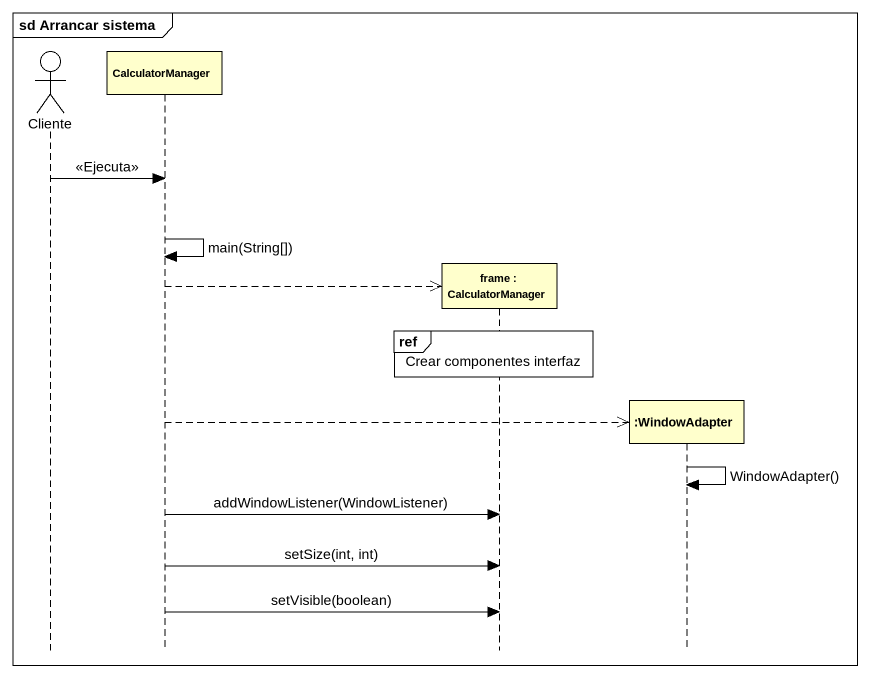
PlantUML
@startuml
mainframe sd Arrancar sistema
hide footbox
actor Cliente
participant CalculatorManager
participant "frame : CalculatorManager" as frame_
participant ":WindowAdapter" as WindowAdapter

Cliente -> CalculatorManager : <<Ejecuta>>
CalculatorManager -> CalculatorManager : main(String[])
CalculatorManager -->> frame_ **
ref over frame_ : Crear componentes interfaz
CalculatorManager -->> WindowAdapter **
WindowAdapter -> WindowAdapter : WindowAdapter()
CalculatorManager -> frame_ : addWindowListener(WindowListener)
CalculatorManager -> frame_ : setSize(int, int)
CalculatorManager -> frame_ : setVisible(boolean)
@enduml
